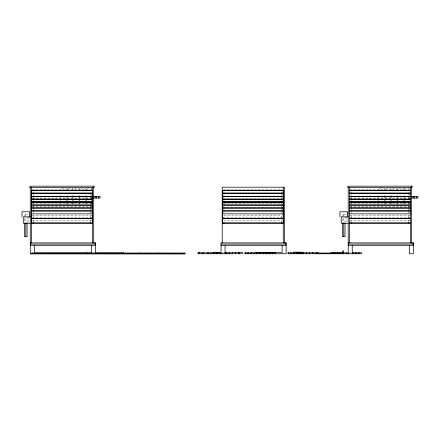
<?xml version="1.0" encoding="UTF-8"?>
<svg xmlns="http://www.w3.org/2000/svg" width="440" height="440" viewBox="0 0 440 440"><rect width="100%" height="100%" fill="white"/><g stroke="black" fill="none" stroke-linecap="round" stroke-linejoin="round"><path stroke-width="0.33" stroke-dasharray="2.2 1.65" d="M409.767 188.413L404.173 188.413L404.173 189.739M32.148 189.635L91.823 189.635M223.597 189.635L282.584 189.635M350.086 189.635L409.761 189.635M32.318 198.066L91.85 198.066M350.257 198.066L409.789 198.066M32.208 198.462L91.757 198.462M222.976 198.462L281.936 198.462M350.152 198.462L409.695 198.462M32.148 203.538L92.505 203.538M223.597 203.538L281.897 203.538M350.086 203.538L410.449 203.538M32.225 206.718L91.746 206.718M350.163 206.718L409.684 206.718M32.208 207.24L91.757 207.24M222.976 207.24L281.936 207.24M350.152 207.24L409.695 207.24M32.225 215.672L91.746 215.672L91.746 217.96M350.163 215.672L409.684 215.672L409.684 217.96M32.208 217.795L91.757 217.795M222.976 217.795L281.936 217.795M350.152 217.795L409.695 217.795M32.225 220.374L91.746 220.374L91.746 222.09M350.163 220.374L409.684 220.374L409.684 222.09M31.581 252.566L33.622 252.566M92.263 252.566L94.309 252.566M221.793 252.808L222.855 252.808M223.058 252.808L223.416 253.187M224.862 252.808L223.795 252.808L223.795 253.187M349.486 252.808L349.844 253.187M351.285 252.808L350.224 252.808L350.224 253.187M409.684 193.985L409.684 195.129M409.684 196.911L409.684 198.627M409.684 202.763L409.684 203.907M409.684 205.689L409.684 207.405M409.684 209.181L409.684 210.331M409.684 211.536L409.684 212.68M408.727 193.947L408.727 195.129M408.727 196.873L408.727 198.627M408.727 202.719L408.727 204.314M408.727 205.112L408.727 207.405M408.727 208.038L408.727 210.331M408.727 210.964L408.727 213.087M408.727 215.672L408.727 217.96M408.727 220.374L408.727 222.497M404.173 195.701L404.173 198.352M404.173 199.012L404.173 201.003M404.173 201.663L404.173 204.314M403.409 189.739L403.409 188.413L397.815 188.413L397.815 189.739M403.409 195.701L403.409 198.352M403.409 199.012L403.409 201.003M403.409 201.663L403.409 204.314M397.815 195.701L397.815 198.352M397.815 199.012L397.815 201.003M397.815 201.663L397.815 204.314M397.05 189.739L397.05 188.413L391.457 188.413L391.457 189.739M397.05 195.701L397.05 198.352M397.05 199.012L397.05 201.003M397.05 201.663L397.05 204.314M391.457 195.701L391.457 198.352M391.457 199.012L391.457 201.003M391.457 201.663L391.457 204.314M390.693 189.739L390.693 188.413L385.099 188.413L385.099 189.739M390.693 195.701L390.693 198.352M390.693 199.012L390.693 201.003M390.693 201.663L390.693 204.314M385.099 195.701L385.099 198.352M385.099 199.012L385.099 201.003M385.099 201.663L385.099 204.314M384.334 189.739L384.334 188.413L378.736 188.413L378.736 189.739M384.334 195.701L384.334 198.352M384.334 199.012L384.334 201.003M384.334 201.663L384.334 204.314M378.736 195.701L378.736 198.352M378.736 199.012L378.736 201.003M378.736 201.663L378.736 204.314M351.12 191.549L351.12 192.61M351.12 193.947L351.12 195.536M351.12 196.873L351.12 198.627M351.12 200.327L351.12 201.388M351.12 202.719L351.12 204.314M351.12 205.112L351.12 207.405M351.12 208.038L351.12 210.331M351.12 210.964L351.12 213.087M351.12 215.672L351.12 217.96M351.12 220.374L351.12 222.09M346.297 216.876L346.297 221.964M345.026 222.426L345.026 214.335L342.485 214.335L342.485 222.426M343.756 214.335L343.756 222.426M281.551 193.947L281.551 195.129M281.551 196.873L281.551 198.627M281.551 202.719L281.551 204.314M281.551 205.112L281.551 207.405M281.551 208.038L281.551 210.331M281.551 210.964L281.551 213.087M281.551 217.96L281.551 215.672L223.944 215.672L223.944 217.96M281.551 222.497L281.551 220.374L223.944 220.374L223.944 222.09M223.944 191.549L223.944 192.61M223.944 193.947L223.944 195.536M223.944 196.873L223.944 198.627M223.944 200.327L223.944 201.388M223.944 202.719L223.944 204.314M223.944 205.112L223.944 207.405M223.944 208.038L223.944 210.331M223.944 210.964L223.944 213.087M91.828 189.739L91.828 188.413L86.234 188.413L86.234 189.739M91.828 195.701L91.828 198.352M91.828 199.012L91.828 201.003M91.828 201.663L91.828 204.314M91.746 193.985L91.746 195.129M91.746 196.911L91.746 198.627M91.746 202.763L91.746 203.907M91.746 205.689L91.746 207.405M91.746 209.181L91.746 210.331M91.746 211.536L91.746 212.68M90.788 193.947L90.788 195.129M90.788 196.873L90.788 198.627M90.788 202.719L90.788 204.314M90.788 205.112L90.788 207.405M90.788 208.038L90.788 210.331M90.788 210.964L90.788 213.087M90.788 215.672L90.788 217.96M90.788 220.374L90.788 222.497M86.234 195.701L86.234 198.352M86.234 199.012L86.234 201.003M86.234 201.663L86.234 204.314M85.47 189.739L85.47 188.413L79.877 188.413L79.877 189.739M85.47 195.701L85.47 198.352M85.47 199.012L85.47 201.003M85.47 201.663L85.47 204.314M79.877 195.701L79.877 198.352M79.877 199.012L79.877 201.003M79.877 201.663L79.877 204.314M79.112 189.739L79.112 188.413L73.513 188.413L73.513 189.739M79.112 195.701L79.112 198.352M79.112 199.012L79.112 201.003M79.112 201.663L79.112 204.314M73.513 195.701L73.513 198.352M73.513 199.012L73.513 201.003M73.513 201.663L73.513 204.314M72.754 189.739L72.754 188.413L67.155 188.413L67.155 189.739M72.754 195.701L72.754 198.352M72.754 199.012L72.754 201.003M72.754 201.663L72.754 204.314M67.155 195.701L67.155 198.352M67.155 199.012L67.155 201.003M67.155 201.663L67.155 204.314M66.396 189.739L66.396 188.413L60.797 188.413L60.797 189.739M66.396 195.701L66.396 198.352M66.396 199.012L66.396 201.003M66.396 201.663L66.396 204.314M60.797 195.701L60.797 198.352M60.797 199.012L60.797 201.003M60.797 201.663L60.797 204.314M33.181 191.549L33.181 192.61M33.181 193.947L33.181 195.536M33.181 196.873L33.181 198.627M33.181 200.327L33.181 201.388M33.181 202.719L33.181 204.314M33.181 205.112L33.181 207.405M33.181 208.038L33.181 210.331M33.181 210.964L33.181 213.087M33.181 215.672L33.181 217.96M33.181 220.374L33.181 222.09M28.358 216.876L28.358 221.964M27.088 222.426L27.088 214.335L24.541 214.335L24.541 222.426M25.817 214.335L25.817 222.426"/><path stroke-width="0.66" d="M31.46 190.377L92.505 190.377M222.228 190.377L283.272 190.377M349.404 190.377L410.449 190.377M349.465 190.487L410.382 190.487M31.526 192.995L92.444 192.995M222.288 192.995L283.206 192.995M349.465 192.995L410.382 192.995M31.46 193.353L92.505 193.353M222.228 193.353L283.272 193.353M349.404 193.353L410.449 193.353M31.46 193.413L92.505 193.413M222.228 193.413L283.272 193.413M349.404 193.413L410.449 193.413M31.526 196.273L92.444 196.273M222.288 196.273L283.206 196.273M349.465 196.273L410.382 196.273M31.526 196.339L92.444 196.339M222.288 196.339L283.206 196.339M349.465 196.339L410.382 196.339M93.22 196.477L100.062 196.477L100.062 198.066L93.22 198.066M411.642 196.477L418 196.477L418 198.066L411.642 198.066M31.526 199.199L92.444 199.199M222.288 199.199L283.206 199.199M349.465 199.199L410.382 199.199M31.526 199.265L92.444 199.265M222.288 199.265L283.206 199.265M349.465 199.265L410.382 199.265M31.526 201.768L92.444 201.768M222.288 201.768L283.206 201.768M349.465 201.768L410.382 201.768M31.46 202.125L92.505 202.125M222.228 202.125L283.272 202.125M349.404 202.125L410.449 202.125M31.46 202.191L92.505 202.191M222.228 202.191L283.272 202.191M349.404 202.191L410.449 202.191M31.526 207.977L92.444 207.977M222.288 207.977L283.206 207.977M349.465 207.977L410.382 207.977M31.526 208.038L92.444 208.038M222.288 208.038L283.206 208.038M349.465 208.038L410.382 208.038M31.526 210.903L92.444 210.903M222.288 210.903L283.206 210.903M349.465 210.903L410.382 210.903M31.526 210.964L92.444 210.964M222.288 210.964L283.206 210.964M349.465 210.964L410.382 210.964M31.526 213.889L92.444 213.823M222.288 213.823L283.206 213.889M349.465 213.823L410.382 213.889M30.267 216.876L23.271 216.876L23.271 223.234L30.267 223.234M348.205 216.876L341.209 216.876L341.209 223.234L348.205 223.234M31.526 218.532L92.444 218.532M222.288 218.532L283.206 218.532M349.465 218.532L410.382 218.532M31.526 218.592L92.444 218.592M222.288 218.592L283.206 218.592M349.465 218.592L410.382 218.592M31.526 222.882L92.444 222.882M222.288 222.882L283.206 222.882M349.465 222.882L410.382 222.882M31.46 223.234L92.505 223.234M222.228 223.234L283.272 223.234M349.404 223.234L410.449 223.234M30.267 242.897L95.062 242.897M285.824 242.897L221.029 242.897L221.029 253.759M348.205 242.897L413 242.897M30.267 244.096L95.381 244.096M221.029 244.096L286.143 244.096M348.205 244.096L413.32 244.096M30.267 245.685L95.381 245.685M221.029 245.685L286.143 245.685M348.205 245.685L413.32 245.685M34.298 252.566L86.603 252.566L86.603 253.759M91.581 252.566L86.807 252.566L86.807 253.759M94.991 252.566L123.624 252.566L123.624 253.759M198.363 252.489L198.044 252.489L198.044 253.759L202.686 253.759L202.686 252.808L198.781 252.808L198.781 253.187L198.044 252.808M198.566 252.489L198.886 252.489M199.089 252.489L199.403 252.489M199.606 252.489L199.925 252.489M212.647 252.489L214.236 252.489M214.44 252.489L216.029 252.489M216.233 252.489L217.822 252.489M218.026 252.489L219.615 252.489M255.008 252.489L261.365 252.489M261.569 252.489L267.927 252.489M268.131 252.489L274.494 252.489M274.697 252.489L281.055 252.489L281.055 253.759L253.963 253.759L253.963 252.808L254.32 253.187L254.7 252.808L256.822 252.808L256.822 253.759M224.862 252.808L225.924 252.808L225.924 253.759L223.058 253.759M297.864 252.808L299.986 252.808L299.986 253.759M303.611 252.808L303.259 252.808L303.259 253.759L306.119 253.759L306.119 252.808L303.996 252.808L303.611 253.187M348.222 252.808L346.775 253.187L346.423 252.808L346.423 253.759L349.283 253.759M123.47 253.022L184.69 253.022L184.69 253.759M297.864 253.187L297.127 252.808L297.127 253.759M123.134 253.38L140.195 253.38L140.195 253.759M318.131 253.402L331.392 253.402M30.272 253.759L185.328 253.825L30.272 253.825L30.267 187.193M222.855 253.759L219.995 253.759L219.995 252.808L220.352 253.187L220.732 252.808M349.486 253.759L352.347 253.759L352.347 252.808M416.73 196.477L416.73 198.066M414.31 196.477L414.31 198.066M413.039 196.477L413.039 198.066M413 244.096L413 242.693L413.32 242.693L413.32 253.759L409.283 253.759L409.283 245.685M411.719 186.175L411.719 187.451M411.642 187.193L411.642 242.897M410.449 187.193L410.449 242.897M408.727 192.995L408.727 193.353M408.727 201.768L408.727 202.125M408.727 222.882L408.727 223.234M352.242 245.685L352.242 253.759M351.12 192.995L351.12 193.353M351.12 201.768L351.12 202.125M351.12 222.882L351.12 223.234M349.404 187.193L349.404 242.897M348.205 187.193L348.205 253.759M347.573 216.876L347.573 211.789L339.939 211.789L339.939 216.876M345.026 223.102L345.026 236.588L342.485 236.588L342.485 223.102M343.756 223.102L343.756 236.588M343.475 253.187L343.475 250.899L342.524 250.899L342.524 253.022L342.903 253.402M343.354 253.759L343.354 252.808L343.712 253.187L344.091 252.808L346.22 252.808L346.22 253.759L315.519 253.759L315.519 252.808L316.256 253.187L316.256 252.808L318.379 252.808L318.379 253.759M343.151 253.759L343.151 252.808L341.027 252.808L340.648 253.187L340.291 252.808L340.291 253.759M341.632 253.402L341.632 253.022L316.377 253.022L316.377 253.402M340.087 253.759L340.087 252.808L337.964 252.808L337.579 253.187L337.227 252.808L337.227 253.759M337.024 253.759L337.024 252.808L334.901 252.808L334.901 253.187L334.158 252.808L334.158 253.759M333.955 253.759L333.955 252.808L331.832 252.808L331.832 253.187L331.452 252.808L331.095 252.808L331.095 253.759M303.627 253.292L303.627 252.362L303.309 252.362L303.309 253.292M302.038 253.231L302.038 252.17L297.995 252.17L297.995 253.231M300.19 253.759L300.19 252.808L300.927 253.187L300.927 252.808L303.055 252.808L303.055 253.759L291 253.759L291 252.808L291.736 253.187L291.736 252.808L293.86 252.808L293.86 253.759M297.792 253.231L297.792 252.17L293.755 252.17L293.755 253.231M296.923 253.759L296.923 252.808L294.8 252.808L294.421 253.187L294.421 252.808L294.063 252.808L294.063 253.759M285.824 244.096L285.824 242.693L286.143 242.693L286.143 253.759L282.106 253.759L282.106 245.685M284.466 242.897L284.466 187.193L222.228 187.193L222.228 242.897M283.272 187.193L283.272 242.897M283.206 223.234L283.206 190.487L222.288 190.487L222.288 223.234M281.551 192.995L281.551 193.353M281.551 201.768L281.551 202.125M281.551 222.882L281.551 223.234M275.214 253.759L275.214 252.808L273.091 252.808L273.091 253.187L272.355 252.808L272.355 253.759M272.151 253.759L272.151 252.808L270.028 252.808L270.028 253.187L269.286 252.808L269.286 253.759M269.088 253.759L269.088 252.808L266.959 252.808L266.959 253.187L266.222 252.808L266.222 253.759M266.019 253.759L266.019 252.808L263.896 252.808L263.896 253.187L263.159 252.808L263.159 253.759M262.955 253.759L262.955 252.808L260.832 252.808L260.832 253.187L260.095 252.808L260.095 253.759M259.892 253.759L259.892 252.808L257.769 252.808L257.769 253.187L257.026 252.808L257.026 253.759M225.066 245.685L225.066 253.759M223.944 192.995L223.944 193.353M223.944 201.768L223.944 202.125M223.944 222.882L223.944 223.234M216.931 253.759L216.931 252.808L217.289 253.187L217.668 252.808L219.791 252.808L219.791 253.759L210.799 253.759L210.799 252.808L211.156 253.187L211.536 252.808L213.664 252.808L213.664 253.759M216.728 253.759L216.728 252.808L214.605 252.808L214.605 253.187L213.868 252.808L213.868 253.759M184.311 253.022L184.311 253.38M158.889 253.022L158.889 253.759M158.686 253.022L158.686 253.759M150.288 253.022L150.288 253.38M147.472 253.022L147.472 253.38M141.565 253.022L141.565 253.759M139.805 253.022L139.805 253.38M98.791 196.477L98.791 198.066M96.371 196.477L96.371 198.066M95.381 253.759L95.381 242.693L95.062 242.693L95.062 244.096M95.101 196.477L95.101 198.066M93.704 187.193L93.704 242.897M92.505 187.193L92.505 242.897M92.444 223.234L92.444 190.487L31.526 190.487L31.526 223.234M91.344 245.685L91.344 253.759M90.788 192.995L90.788 193.353M90.788 201.768L90.788 202.125M90.788 222.882L90.788 223.234M34.303 245.685L34.303 253.759M33.181 192.995L33.181 193.353M33.181 201.768L33.181 202.125M33.181 222.882L33.181 223.234M31.46 187.193L31.46 242.897M29.629 216.876L29.629 211.789L22 211.789L22 216.876M27.088 223.102L27.088 236.588L24.541 236.588L24.541 223.102M25.817 223.102L25.817 236.588M94.094 186.175L29.871 186.175L29.871 187.451L94.094 187.451L94.094 186.175M412.038 186.175L347.809 186.175L347.809 187.451L412.038 187.451L412.038 186.175M92.444 205.051L31.526 205.051L92.444 205.112M283.206 205.051L222.288 205.051L283.206 205.112M410.382 205.051L349.465 205.051L410.382 205.112M235.488 252.489L232.304 252.489L232.304 253.759L235.488 253.759L235.488 252.489M238.893 252.489L235.714 252.489L235.714 253.759L238.893 253.759L238.893 252.489M242.275 252.489L239.096 252.489L239.096 253.759L242.275 253.759L242.275 252.489M203.247 252.808L202.889 252.808L202.889 253.759L207.531 253.759L207.531 252.808L203.627 252.808L203.627 253.187L203.247 252.808M208.093 252.808L207.735 252.808L207.735 253.759L210.595 253.759L210.595 252.808L208.472 252.808L208.472 253.187L208.093 252.808M226.479 252.808L226.127 252.808L226.127 253.759L228.987 253.759L228.987 252.808L226.864 252.808L226.864 253.187L226.479 252.808M229.548 252.808L229.191 252.808L229.191 253.759L232.051 253.759L232.051 252.808L229.928 252.808L229.928 253.187L229.548 252.808M245.124 252.808L244.767 252.808L244.767 253.759L247.632 253.759L247.632 252.808L245.509 252.808L245.509 253.187L245.124 252.808M248.188 252.808L247.836 252.808L247.836 253.759L250.696 253.759L250.696 252.808L248.573 252.808L248.573 253.187L248.188 252.808M251.257 252.808L250.899 252.808L250.899 253.759L253.759 253.759L253.759 252.808L251.636 252.808L251.636 253.187L251.257 252.808M288.288 252.808L287.93 252.808L287.93 253.759L290.796 253.759L290.796 252.808L288.668 252.808L288.288 253.187L288.288 252.808M306.68 252.808L306.323 252.808L306.323 253.759L309.183 253.759L309.183 252.808L307.06 252.808L306.68 253.187L306.68 252.808M309.743 252.808L309.386 252.808L309.386 253.759L312.246 253.759L312.246 252.808L310.123 252.808L309.743 253.187L309.743 252.808M312.807 252.808L312.45 252.808L312.45 253.759L315.315 253.759L315.315 252.808L313.192 252.808L312.807 253.187L312.807 252.808M352.908 252.808L352.55 252.808L352.55 253.759L355.41 253.759L355.41 252.808L353.287 252.808L353.287 253.187L352.908 252.808M355.971 252.808L355.614 252.808L355.614 253.759L358.479 253.759L358.479 252.808L356.351 252.808L356.351 253.187L355.971 252.808M359.035 252.808L358.683 252.808L358.683 253.759L361.543 253.759L361.543 252.808L359.42 252.808L359.035 253.187L359.035 252.808"/></g></svg>
